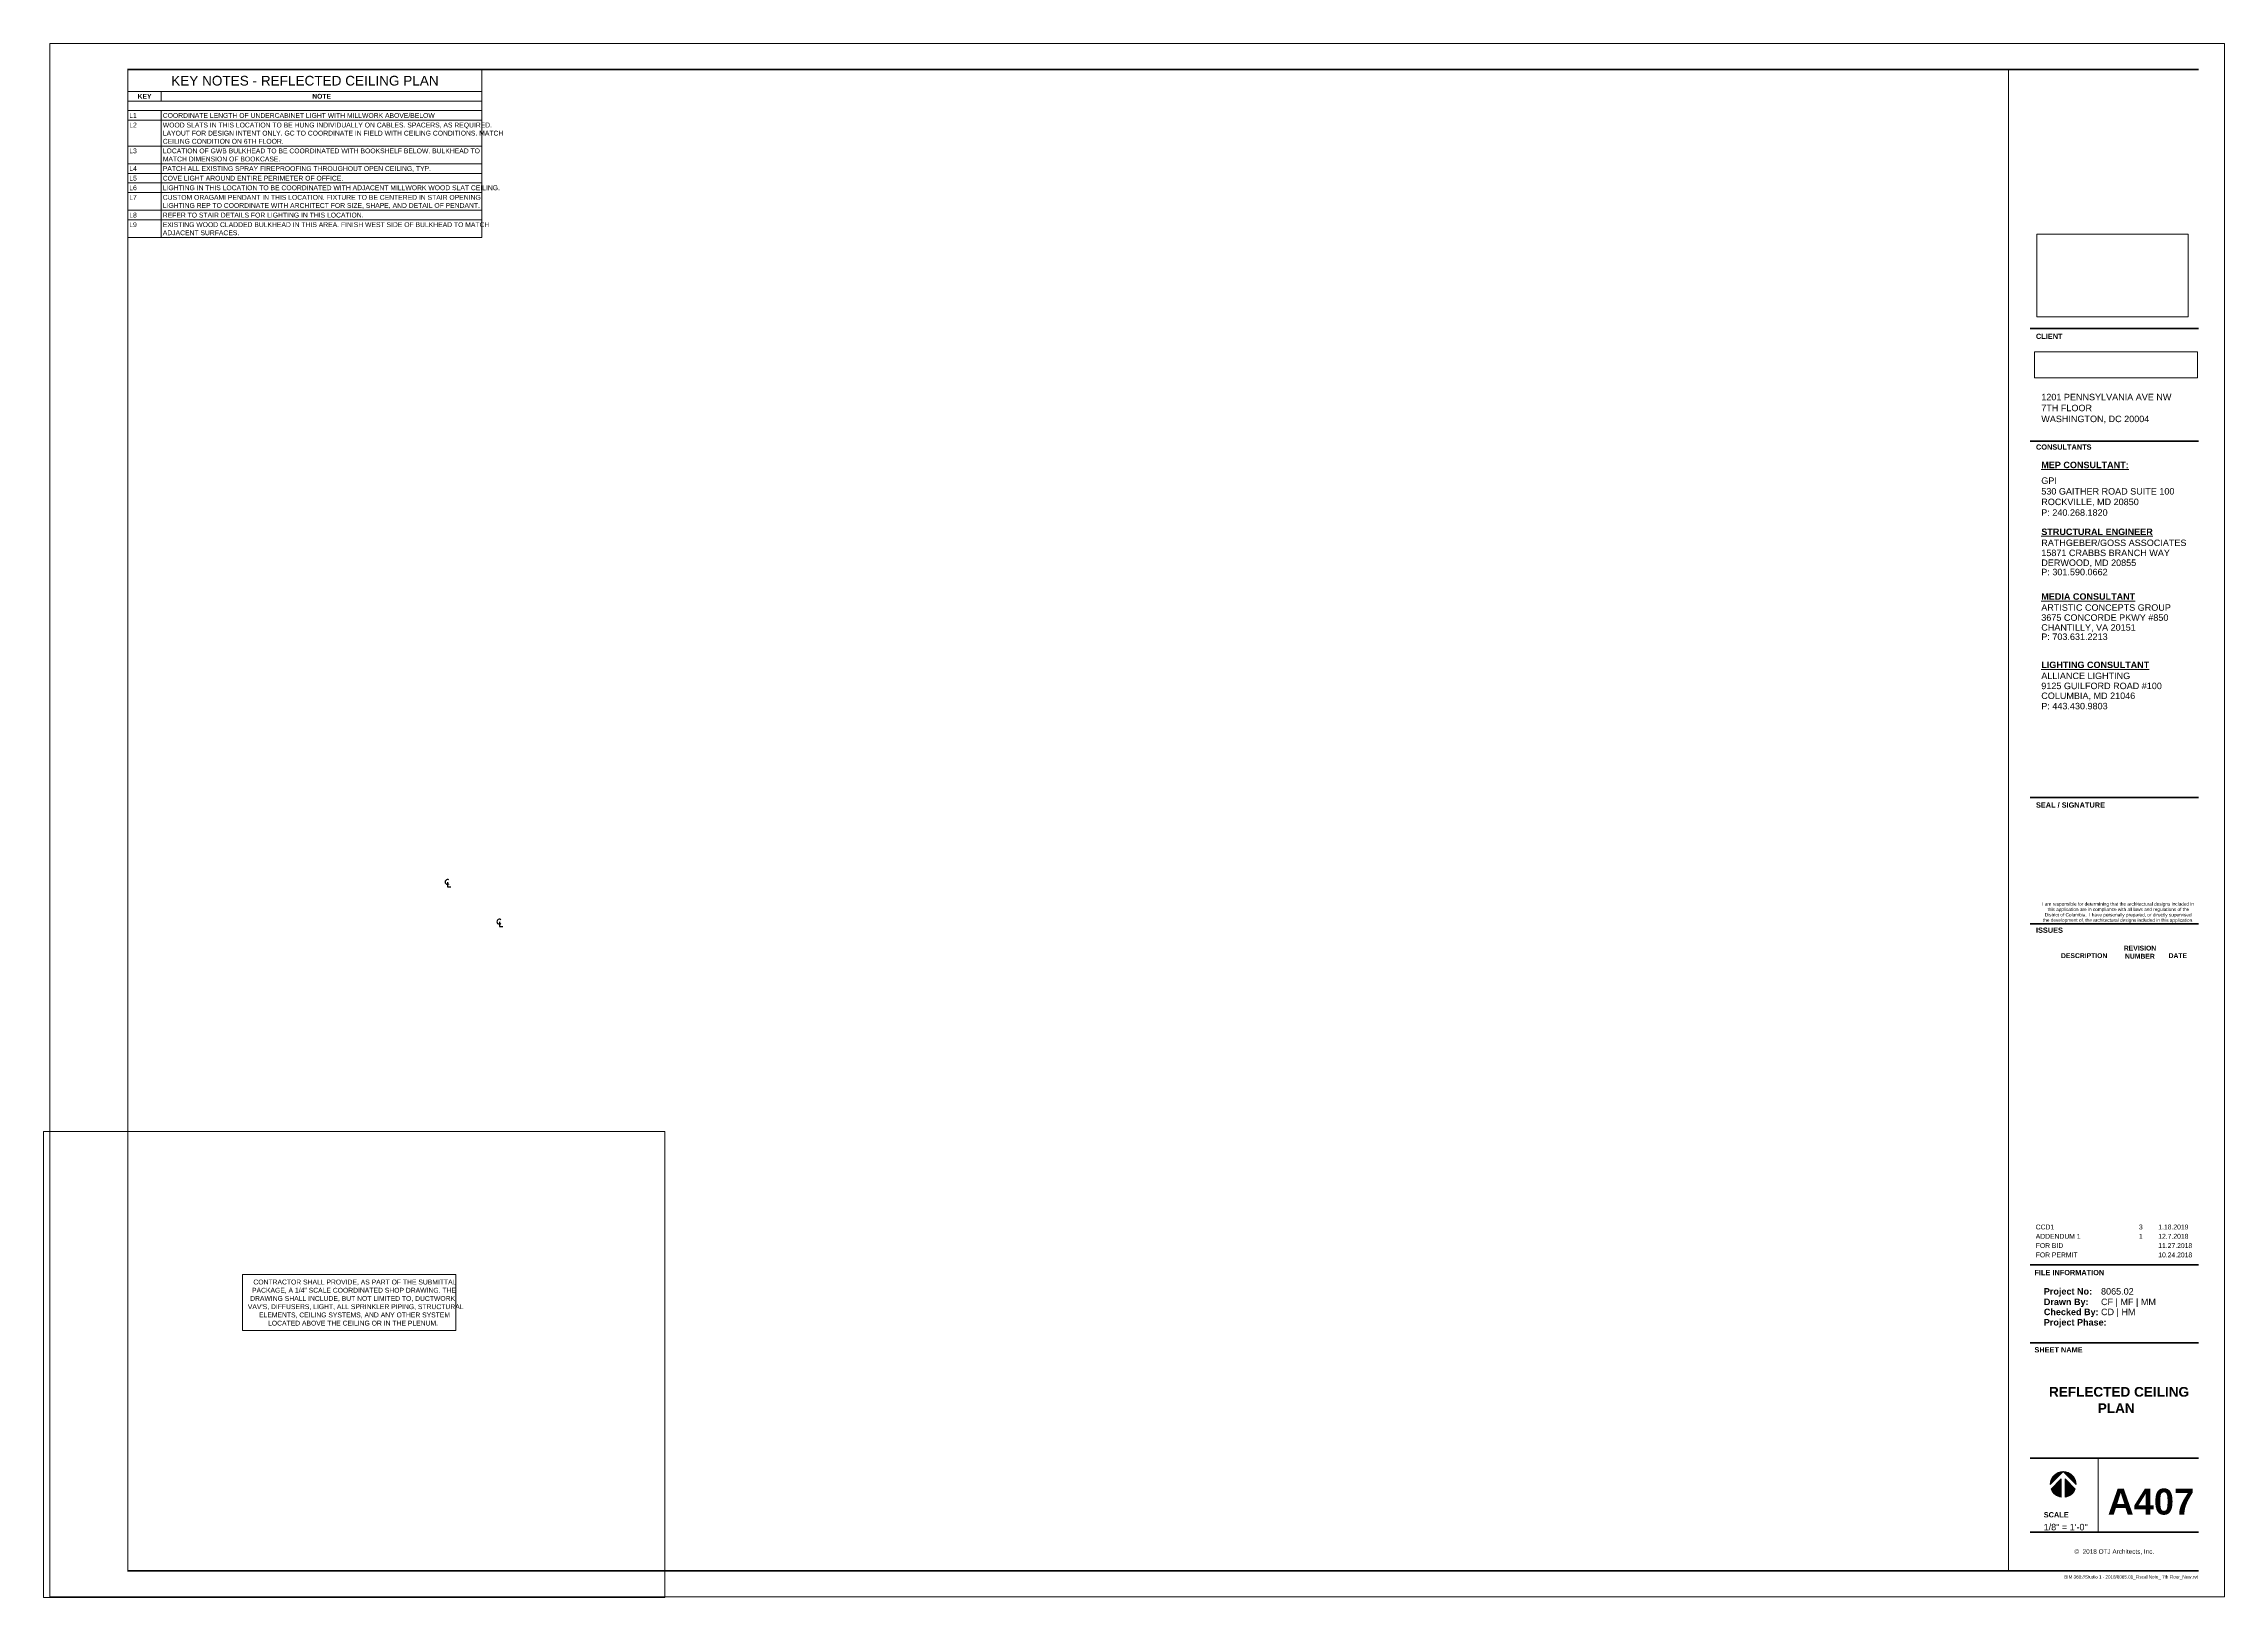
# Paper-space layout 'Layout1' of a CAD drawing. Header units: inches. Extents: x 0 to 42.1, y 0 to 30.
import ezdxf

# ---------------------------------------------------------------- set-up
doc = ezdxf.new("R2010")
doc.units = ezdxf.units.IN
doc.header["$MEASUREMENT"] = 0
for name, color, linetype, lineweight in [('A-ANNO-NOTE', 131, 'Continuous', 9), ('A-DETL-THIN', 151, 'Continuous', 9), ('G-ANNO-SCHD', 231, 'Continuous', 9), ('G-ANNO-TEXT', 231, 'Continuous', 9), ('G-ANNO-TTLB', 6, 'Continuous', 9), ('G-ANNO-TTLB-THIN', 151, 'Continuous', 9), ('G-ANNO-TTLB-WIDE', 214, 'Continuous', 50)]:
    doc.layers.add(name, color=color, linetype=linetype, lineweight=lineweight)
doc.styles.add('Arial_1', font='arial.ttf', dxfattribs={"height": 0.06478088543391539})
doc.styles.add('Arial_2', font='arial.ttf', dxfattribs={"height": 0.09374999999999999})
doc.styles.add('Arial_B', font='arialbd.ttf', dxfattribs={"height": 0.09374999999999999})
doc.styles.add('Swis721 Lt BT_3', font='swissl.ttf', dxfattribs={"height": 0.1875})
doc.styles.add('Swis721 Lt BT_4', font='swissl.ttf', dxfattribs={"height": 0.09374999999999999})
doc.styles.add('Swis721 Lt BT_5', font='swissl.ttf', dxfattribs={"height": 0.08808360477741585})
doc.styles.add('Swis721 Lt BT_6', font='swissl.ttf', dxfattribs={"height": 0.125})
doc.styles.add('Swis721 Lt BT_7', font='swissl.ttf', dxfattribs={"height": 0.06249999999999999})
doc.styles.add('Swis721 Lt BT_B_1', font='', dxfattribs={"height": 0.09374999999999999})
doc.styles.add('Swis721 Lt BT_B_2', font='', dxfattribs={"height": 0.1015625})
doc.styles.add('Swis721 Lt BT_B_3', font='', dxfattribs={"height": 0.125})
doc.styles.add('Swis721 Lt BT_B_4', font='', dxfattribs={"height": 0.5})
doc.styles.add('Swis721 Lt BT_B_5', font='', dxfattribs={"height": 0.1875})
doc.styles.get('Swis721 Lt BT_B_1').set_extended_font_data('Swis721 Lt BT', bold=True)
doc.styles.get('Swis721 Lt BT_B_2').set_extended_font_data('Swis721 Lt BT', bold=True)
doc.styles.get('Swis721 Lt BT_B_3').set_extended_font_data('Swis721 Lt BT', bold=True)
doc.styles.get('Swis721 Lt BT_B_4').set_extended_font_data('Swis721 Lt BT', bold=True)
doc.styles.get('Swis721 Lt BT_B_5').set_extended_font_data('Swis721 Lt BT', bold=True)
picture_1 = doc.add_image_def('image1.png', size_in_pixel=(7519, 1194))
picture_2 = doc.add_image_def('image2.jpg', size_in_pixel=(2551, 1396))

# ---------------------------------------------------------------- blocks, each defined once
blk = doc.blocks.new('Titleblock - 30 x 42 - DC _ VA-4818253-REFLECTED CEILING PLAN')
at = {"layer": 'G-ANNO-TTLB'}
h = blk.add_hatch(color=256, dxfattribs=at)
edge = h.paths.add_edge_path(flags=0)
edge.add_line((38.89845068507922, 2.429625473925965), (38.64985816932011, 2.18103295816679))
edge.add_arc((38.89845068507925, 2.181032958166827), 0.248592515759143, 90.00000000000892, 180.0000000000089, ccw=False)
h = blk.add_hatch(color=256, dxfattribs=at)
edge = h.paths.add_edge_path(flags=0)
edge.add_line((38.6657643651329, 2.093538298893996), (38.86189296217348, 2.289666895934644))
edge.add_line((38.86189296217348, 2.289666895934644), (38.86189296217355, 1.935143202814105))
edge.add_arc((38.8984506850793, 2.181032958166795), 0.2485925157591429, 200.6072536353058, 261.5434806647314, ccw=False)
h = blk.add_hatch(color=256, dxfattribs=at)
edge = h.paths.add_edge_path(flags=0)
edge.add_line((39.1470432008384, 2.181032958166819), (38.89845068507921, 2.42962547392597))
edge.add_arc((38.89845068507925, 2.181032958166826), 0.2485925157591439, -1.5916157281026244e-12, 90.0000000000104, ccw=False)
h = blk.add_hatch(color=256, dxfattribs=at)
edge = h.paths.add_edge_path(flags=0)
edge.add_line((38.935008407985, 2.289666895934709), (39.13113700502568, 2.093538298894085))
edge.add_arc((38.89845068507922, 2.181032958166854), 0.2485925157591987, 278.45651933527483, 339.3927463647054, ccw=False)
edge.add_line((38.935008407985, 1.935143202814116), (38.935008407985, 2.289666895934709))
at = {"layer": 'A-ANNO-NOTE'}
for p, q in [((38.64985816932013, 2.181032958166792), (38.89845068507923, 2.42962547392596)), ((38.89845068507922, 2.42962547392596), (38.64985816932013, 2.181032958166798)), ((38.64985816932011, 2.18103295816679), (38.89845068507922, 2.429625473925965)), ((38.66576436513291, 2.093538298894), (38.86189296217348, 2.289666895934645)), ((38.86189296217348, 2.289666895934645), (38.66576436513291, 2.093538298894)), ((38.86189296217348, 2.289666895934644), (38.6657643651329, 2.093538298893996)), ((38.86189296217348, 1.935143202814121), (38.86189296217348, 2.289666895934645)), ((38.86189296217348, 2.289666895934645), (38.86189296217348, 1.935143202814121)), ((38.86189296217355, 1.935143202814105), (38.86189296217348, 2.289666895934644)), ((38.89845068507922, 2.42962547392596), (39.1470432008384, 2.181032958166813)), ((39.1470432008384, 2.181032958166818), (38.89845068507923, 2.42962547392596)), ((38.89845068507921, 2.42962547392597), (39.1470432008384, 2.181032958166819)), ((38.935008407985, 1.935143202814113), (38.935008407985, 2.289666895934709)), ((38.935008407985, 2.289666895934709), (38.935008407985, 1.935143202814113)), ((39.13113700502569, 2.093538298894086), (38.935008407985, 2.289666895934709)), ((38.935008407985, 2.289666895934708), (39.13113700502569, 2.093538298894086)), ((38.935008407985, 2.289666895934709), (38.935008407985, 1.935143202814116)), ((39.13113700502568, 2.093538298894085), (38.935008407985, 2.289666895934709))]:
    blk.add_line(p, q, dxfattribs=at)
for centre, radius, start, end in [((38.89845068507925, 2.181032958166827), 0.2485925157591425, 90.00000000000826, 180.0000000000088), ((38.89845068507926, 2.181032958166826), 0.2485925157591337, 89.99999999530993, 180.0000000000065), ((38.89845068507925, 2.181032958166827), 0.2485925157591374, 90.0000000000078, 180.000000000009), ((38.89845068507925, 2.181032958166826), 0.2485925157591404, 359.9999999999974, 90.00000000001086), ((38.89845068507926, 2.181032958166826), 0.2485925157591359, 359.9999999999933, 89.99999999530999), ((38.89845068507925, 2.181032958166826), 0.2485925157591424, 359.9999999999979, 90.00000000000975), ((38.8984506850793, 2.18103295816679), 0.2485925157591338, 200.6072536353049, 261.5434806647307), ((38.8984506850793, 2.181032958166793), 0.2485925157591355, 200.6072536353152, 261.5434806647309), ((38.8984506850793, 2.181032958166795), 0.2485925157591429, 200.6072536353055, 261.5434806647311), ((38.89845068507921, 2.181032958166861), 0.2485925157591987, 278.4565193352745, 339.3927463647048), ((38.89845068507921, 2.181032958166864), 0.2485925157592067, 278.456519335276, 339.3927463647057), ((38.89845068507922, 2.181032958166854), 0.2485925157591987, 278.4565193352745, 339.392746364705)]:
    blk.add_arc(centre, radius, start, end, dxfattribs=at)
at = {"layer": 'G-ANNO-TTLB'}
for p, q in [((0.01250000000009788, 30.01249999999972), (0.01250000000009788, 0.01250000000000995)), ((42.0125, 30.01249999999972), (0.01249999999999929, 30.01249999999972)), ((42.0125, 0.01249999999999829), (42.0125, 30.01249999999972)), ((0.01250000000009788, 0.01250000000000995), (42.01250000000002, 0.01250000000000995))]:
    blk.add_line(p, q, dxfattribs=at)
at = {"layer": 'G-ANNO-TTLB-THIN'}
blk.add_line((39.57501179533869, 2.690203614458621), (39.57501179533869, 1.262499999999861), dxfattribs=at)
at = {"layer": 'G-ANNO-TTLB-WIDE'}
for p, q in [((41.5125, 29.51249999999973), (1.51250000000001, 29.51249999999973)), ((38.26249999999999, 24.50682749999972), (41.5125, 24.50682749999972)), ((38.26249999999999, 22.336423791762), (41.5125, 22.336423791762)), ((38.26249999999997, 15.45288249863236), (41.5125, 15.45288249863236)), ((38.26249999999997, 13.01249999999988), (41.5125, 13.01249999999988)), ((41.5125, 6.425584377275169), (38.26249999999996, 6.42558437727518)), ((41.5125, 4.916063195861009), (38.26249999999996, 4.916063195861019)), ((38.26249999999995, 2.690203614458621), (41.5125, 2.690203614458621)), ((38.26249999999995, 1.262499999999861), (41.5125, 1.262499999999861)), ((1.512499999999963, 0.512499999999882), (38.26249999999999, 0.512499999999882)), ((38.26249999999999, 0.5124999999998607), (41.5125, 0.5124999999998607))]:
    blk.add_line(p, q, dxfattribs=at)
at = {"layer": 'G-ANNO-TTLB', "attachment_point": 1}
for s, insert, char_height, width, style in [('CLIENT', (38.37337726309556, 24.40985936314437), 0.1015625, 0.5712812499999999, 'Swis721 Lt BT_B_2'), ('CONSULTANTS', (38.37428590828189, 22.27070565490664), 0.1015625, 1.199375, 'Swis721 Lt BT_B_2'), ('\\LMEP CONSULTANT:', (38.47597181717764, 21.93633468697776), 0.125, 1.94425, 'Swis721 Lt BT_B_3'), ('SEAL / SIGNATURE', (38.37325769334895, 15.35571294575538), 0.1015625, 1.4834375, 'Swis721 Lt BT_B_2'), ('I am responsible for determining that the architectural designs included in ', (38.49267597208243, 13.42624679971668), 0.06478088543391539, 3.519218749999999, 'Arial_1'), ('the development of, the architectural designs included in this application.', (38.50830097208244, 13.11374679971668), 0.06478088543391539, 3.4529375, 'Arial_1'), ('District of Columbia.  I have personally prepared, or directly supervised ', (38.5421551387491, 13.21791346638334), 0.06478088543391539, 3.405593749999999, 'Arial_1'), ('this application are in compliance with all laws and regulations of the ', (38.5968426387491, 13.32208013305001), 0.06478088543391539, 3.269874999999999, 'Arial_1'), ('ISSUES', (38.37329619640251, 12.9384653878535), 0.1015625, 0.5807499999999998, 'Swis721 Lt BT_B_2'), ('DESCRIPTION', (38.85672462992945, 12.44207500887792), 0.09374999999999999, 1.098375, 'Arial_B'), ('REVISION', (40.06996136032997, 12.58790827547405), 0.09374999999999999, 0.7638124999999998, 'Arial_B'), ('NUMBER', (40.09339886032997, 12.43165827547405), 0.09374999999999999, 0.7101562499999998, 'Arial_B'), ('DATE', (40.93484867892432, 12.44207500887792), 0.09374999999999999, 0.4355624999999999, 'Arial_B'), ('FILE INFORMATION', (38.3437895233209, 6.325186378713203), 0.1015625, 1.51815625, 'Swis721 Lt BT_B_2'), ('Project No:', (38.5251891811192, 5.973802740495374), 0.125, 1.05103125, 'Swis721 Lt BT_B_3'), ('Checked By:', (38.5251891811192, 5.576281716767459), 0.125, 1.20253125, 'Swis721 Lt BT_B_3'), ('Drawn By:', (38.5251891811192, 5.770471810793804), 0.125, 0.9658125, 'Swis721 Lt BT_B_3'), ('Project Phase:', (38.5251891811192, 5.376116664684087), 0.125, 1.3635, 'Swis721 Lt BT_B_3'), ('SHEET NAME', (38.3437895233209, 4.833094586423868), 0.1015625, 1.0415625, 'Swis721 Lt BT_B_2'), ('SCALE', (38.52341734761845, 1.646589867011539), 0.1015625, 0.5270937499999999, 'Swis721 Lt BT_B_2'), ('©  2018 OTJ Architects, Inc.', (39.11587570819173, 0.9295714964827829), 0.08808360477741585, 1.855875, 'Swis721 Lt BT_5')]:
    blk.add_mtext(s, dxfattribs=dict(at, insert=insert, char_height=char_height, width=width, style=style))
at = {"layer": 'G-ANNO-TTLB'}
image = blk.add_image(picture_2, insert=(38.39184132892819, 24.73384119618144), size_in_units=(2.9237363091914497, 1.5999748677503973), dxfattribs=at)
image.dxf.flags = 7
image = blk.add_image(picture_1, insert=(38.34158461899884, 23.55758265002308), size_in_units=(3.152871486484202, 0.5006687797396112), dxfattribs=at)
image.dxf.flags = 7
blk = doc.blocks.new('Centerline - Centerline-43150-REFLECTED CEILING PLAN')
at = {"layer": 'A-ANNO-NOTE', "lineweight": 30}
for p, q in [((1.801730623409013e-17, 0.02593435044504934), (1.801730623409013e-17, -0.06781564955495085)), ((1.801730623409013e-17, -0.06781564955495085), (0.06419616434308363, -0.06781564955495085))]:
    blk.add_line(p, q, dxfattribs=at)
blk.add_arc((-6.52494206127966e-17, 0.02730558181054455), 0.04687499999999996, 55.77551430578588, 308.0371703866019, dxfattribs=at)

psp = doc.layouts.get("Layout1")

# ---------------------------------------------------------------- linework, layer by layer
at = {"layer": 'A-DETL-THIN'}
for p, q in [((1.626666903633554, 29.50489334638927), (1.626666903633554, 29.0882266797226)), ((8.467536037537219, 29.50489334638927), (1.626666903633554, 29.50489334638927)), ((1.626750935569819, 29.51249999999973), (1.626750935569772, 0.5124999999998802)), ((8.467536037537219, 29.0882266797226), (8.467536037537219, 29.50489334638927)), ((37.95, 29.51249999999973), (37.94999999999995, 0.5124999999998802)), ((1.626666903633554, 29.0882266797226), (1.626666903633554, 26.266196787519)), ((1.626666903633554, 29.0882266797226), (8.467536037537219, 29.0882266797226)), ((2.273619160043028, 29.0882266797226), (2.273619160043028, 28.90306074895988)), ((8.467536037537219, 29.0882266797226), (8.467536037537219, 26.266196787519)), ((2.273619160043028, 28.90306074895988), (1.626666903633554, 28.90306074895988)), ((2.273619160043028, 28.71789481819716), (1.626666903633554, 28.71789481819716)), ((8.467536037537219, 28.90306074895988), (2.273619160043028, 28.90306074895988)), ((8.467536037537219, 28.71789481819716), (2.273619160043028, 28.71789481819716)), ((2.273619160043028, 28.71789481819716), (2.273619160043028, 28.53272888743443)), ((2.273619160043028, 28.53272888743443), (1.626666903633554, 28.53272888743443)), ((8.467536037537219, 28.53272888743443), (2.273619160043028, 28.53272888743443)), ((2.273619160043028, 28.53272888743443), (2.273619160043028, 28.03348109514625)), ((2.273619160043028, 28.03348109514625), (1.626666903633554, 28.03348109514625)), ((8.467536037537219, 28.03348109514625), (2.273619160043028, 28.03348109514625)), ((2.273619160043028, 28.03348109514625), (2.273619160043028, 27.6912742336208)), ((2.273619160043028, 27.6912742336208), (1.626666903633554, 27.6912742336208)), ((2.273619160043028, 27.50610830285807), (1.626666903633554, 27.50610830285807)), ((8.467536037537219, 27.6912742336208), (2.273619160043028, 27.6912742336208)), ((2.273619160043028, 27.6912742336208), (2.273619160043028, 27.50610830285807)), ((8.467536037537219, 27.50610830285807), (2.273619160043028, 27.50610830285807)), ((2.273619160043028, 27.50610830285807), (2.273619160043028, 27.32094237209535)), ((2.273619160043028, 27.32094237209535), (1.626666903633554, 27.32094237209535)), ((2.273619160043028, 27.13577644133263), (1.626666903633554, 27.13577644133263)), ((8.467536037537219, 27.32094237209535), (2.273619160043028, 27.32094237209535)), ((2.273619160043028, 27.32094237209535), (2.273619160043028, 27.13577644133263)), ((8.467536037537219, 27.13577644133263), (2.273619160043028, 27.13577644133263)), ((2.273619160043028, 27.13577644133263), (2.273619160043028, 26.79356957980717)), ((2.273619160043028, 26.79356957980717), (1.626666903633554, 26.79356957980717)), ((2.273619160043028, 26.60840364904445), (1.626666903633554, 26.60840364904445)), ((8.467536037537219, 26.79356957980717), (2.273619160043028, 26.79356957980717)), ((2.273619160043028, 26.79356957980717), (2.273619160043028, 26.60840364904445)), ((8.467536037537219, 26.60840364904445), (2.273619160043028, 26.60840364904445)), ((2.273619160043028, 26.60840364904445), (2.273619160043028, 26.266196787519)), ((8.467536037537219, 26.266196787519), (1.626666903633554, 26.266196787519))]:
    psp.add_line(p, q, dxfattribs=at)
at = {"layer": 'G-ANNO-TEXT', "color": 7, "flags": 128}
psp.add_lwpolyline([(3.840609362625293, 6.234689029971355), (7.964293198891919, 6.234689029971355), (7.964293198891919, 5.156539423672142), (3.840609362625293, 5.156539423672142)], close=True, dxfattribs=at)

# ---------------------------------------------------------------- block references
at = {"layer": 'A-ANNO-NOTE'}
for p in [(7.802476756866999, 13.79150820786865), (8.803648970040864, 13.02437625231985)]:
    psp.add_blockref('Centerline - Centerline-43150-REFLECTED CEILING PLAN', p, dxfattribs=at)
at = {"layer": 'G-ANNO-TTLB'}
psp.add_blockref('Titleblock - 30 x 42 - DC _ VA-4818253-REFLECTED CEILING PLAN', (0.1099763447800583, 0), dxfattribs=at)

# ---------------------------------------------------------------- texts
at = {"layer": 'G-ANNO-SCHD'}
for s, insert, char_height, width, attachment_point, line_spacing_factor, style in [('KEY NOTES - REFLECTED CEILING PLAN', (5.047101470585387, 29.3898354545983), 0.1875, 5.745754328112118, 2, 1.005061956881442, 'Swis721 Lt BT_3'), ('L1', (1.654791903633554, 28.67194957358697), 0.09374999999999999, 0.1650123660346249, 1, 1.005061956881442, 'Swis721 Lt BT_4'), ('KEY', (1.950143031838291, 29.04228143511242), 0.09374999999999999, 0.2861005770816158, 2, 1.005061956881442, 'Swis721 Lt BT_B_1'), ('COORDINATE LENGTH OF UNDERCABINET LIGHT WITH MILLWORK ABOVE/BELOW', (2.301744160043028, 28.67194957358697), 0.09374999999999999, 5.87871393239901, 1, 1.005061956881442, 'Swis721 Lt BT_4'), ('NOTE', (5.370577598790123, 29.04228143511242), 0.09374999999999999, 0.4119373454245671, 2, 1.005061956881442, 'Swis721 Lt BT_B_1'), ('L2', (1.654791903633554, 28.48678364282425), 0.09374999999999999, 0.1650123660346249, 1, 1.005061956881442, 'Swis721 Lt BT_4'), ('WOOD SLATS IN THIS LOCATION TO BE HUNG INDIVIDUALLY ON CABLES. SPACERS, AS REQUIRED.\\PLAYOUT FOR DESIGN INTENT ONLY. GC TO COORDINATE IN FIELD WITH CEILING CONDITIONS. MATCH\\PCEILING CONDITION ON 6TH FLOOR.', (2.301744160043028, 28.48678364282425), 0.09374999999999999, 7.362638087386644, 1, 1.005061956881442, 'Swis721 Lt BT_4'), ('L3', (1.654791903633554, 27.98753585053607), 0.09374999999999999, 0.1650123660346249, 1, 1.005061956881442, 'Swis721 Lt BT_4'), ('LOCATION OF GWB BULKHEAD TO BE COORDINATED WITH BOOKSHELF BELOW. BULKHEAD TO\\PMATCH DIMENSION OF BOOKCASE.', (2.301744160043028, 27.98753585053607), 0.09374999999999999, 6.903215169002472, 1, 1.005061956881442, 'Swis721 Lt BT_4'), ('L4', (1.654791903633554, 27.64532898901062), 0.09374999999999999, 0.1650123660346249, 1, 1.005061956881442, 'Swis721 Lt BT_4'), ('L5', (1.654791903633554, 27.46016305824789), 0.09374999999999999, 0.1650123660346249, 1, 1.005061956881442, 'Swis721 Lt BT_4'), ('COVE LIGHT AROUND ENTIRE PERIMETER OF OFFICE.', (2.301744160043028, 27.46016305824789), 0.09374999999999999, 3.872448474855729, 1, 1.005061956881442, 'Swis721 Lt BT_4'), ('PATCH ALL EXISTING SPRAY FIREPROOFING THROUGHOUT OPEN CEILING, TYP.', (2.301744160043028, 27.64532898901062), 0.09374999999999999, 5.752877164056058, 1, 1.005061956881442, 'Swis721 Lt BT_4'), ('L6', (1.654791903633554, 27.27499712748517), 0.09374999999999999, 0.1650123660346249, 1, 1.005061956881442, 'Swis721 Lt BT_4'), ('L7', (1.654791903633554, 27.08983119672245), 0.09374999999999999, 0.1650123660346249, 1, 1.005061956881442, 'Swis721 Lt BT_4'), ('CUSTOM ORAGAMI PENDANT IN THIS LOCATION. FIXTURE TO BE CENTERED IN STAIR OPENING.\\PLIGHTING REP TO COORDINATE WITH ARCHITECT FOR SIZE, SHAPE, AND DETAIL OF PENDANT.', (2.301744160043028, 27.08983119672245), 0.09374999999999999, 6.886595218466611, 1, 1.005061956881442, 'Swis721 Lt BT_4'), ('LIGHTING IN THIS LOCATION TO BE COORDINATED WITH ADJACENT MILLWORK WOOD SLAT CEILING.', (2.301744160043028, 27.27499712748517), 0.09374999999999999, 7.290222588623247, 1, 1.005061956881442, 'Swis721 Lt BT_4'), ('L8', (1.654791903633554, 26.74762433519699), 0.09374999999999999, 0.1650123660346249, 1, 1.005061956881442, 'Swis721 Lt BT_4'), ('L9', (1.654791903633554, 26.56245840443427), 0.09374999999999999, 0.1650123660346249, 1, 1.005061956881442, 'Swis721 Lt BT_4'), ('EXISTING WOOD CLADDED BULKHEAD IN THIS AREA. FINISH WEST SIDE OF BULKHEAD TO MATCH\\PADJACENT SURFACES.', (2.301744160043028, 26.56245840443427), 0.09374999999999999, 7.058730420445176, 1, 1.005061956881442, 'Swis721 Lt BT_4'), ('REFER TO STAIR DETAILS FOR LIGHTING IN THIS LOCATION.', (2.301744160043028, 26.74762433519699), 0.09374999999999999, 4.296257213520198, 1, 1.005061956881442, 'Swis721 Lt BT_4'), ('CCD1', (38.47872634478005, 7.201482444502949), 0.09374999999999999, 0.42467718794835, 1, 0.9417779076525877, 'Arial_2'), ('3', (40.50818728512613, 7.201482444502949), 0.09374999999999999, 0.08723098995695838, 2, 0.9417779076525877, 'Arial_2'), ('1.18.2019', (40.8455851812801, 7.201482444502949), 0.09374999999999999, 0.6978479196556671, 1, 0.9417779076525877, 'Arial_2'), ('ADDENDUM 1', (38.47872634478005, 7.02179006249011), 0.09374999999999999, 1.031850789096126, 1, 0.9417779076525877, 'Arial_2'), ('FOR BID', (38.47872634478005, 6.842097680477272), 0.09374999999999999, 0.6335724533715924, 1, 0.9417779076525877, 'Arial_2'), ('1', (40.50818728512613, 7.02179006249011), 0.09374999999999999, 0.08723098995695838, 2, 0.9417779076525877, 'Arial_2'), ('12.7.2018', (40.8455851812801, 7.02179006249011), 0.09374999999999999, 0.6978479196556671, 1, 0.9417779076525877, 'Arial_2'), ('11.27.2018', (40.8455851812801, 6.842097680477272), 0.09374999999999999, 0.7850789096126253, 1, 0.9417779076525877, 'Arial_2'), ('FOR PERMIT', (38.47872634478005, 6.662405298464433), 0.09374999999999999, 0.9629842180774747, 1, 0.9417779076525877, 'Arial_2'), ('10.24.2018', (40.8455851812801, 6.662405298464433), 0.09374999999999999, 0.7850789096126253, 1, 0.9417779076525877, 'Arial_2')]:
    psp.add_mtext(s, dxfattribs=dict(at, insert=insert, char_height=char_height, width=width, attachment_point=attachment_point, line_spacing_factor=line_spacing_factor, style=style))
at = {"layer": 'G-ANNO-TEXT', "color": 7, "char_height": 0.09374999999999999, "attachment_point": 1, "style": 'Swis721 Lt BT_4'}
for s, insert, width in [('PACKAGE, A 1/4" SCALE COORDINATED SHOP DRAWING. THE ', (4.025505195958626, 5.979480696638023), 4.59234375), ('CONTRACTOR SHALL PROVIDE, AS PART OF THE SUBMITTAL ', (4.051546862625292, 6.138334863304689), 4.532374999999999), ("VAV'S, DIFFUSERS, LIGHT, ALL SPRINKLER PIPING, STRUCTURAL ", (3.944776029291959, 5.661772363304689), 4.78803125), ('DRAWING SHALL INCLUDE, BUT NOT LIMITED TO, DUCTWORK, ', (3.989046862625292, 5.820626529971356), 4.68071875), ('ELEMENTS, CEILING SYSTEMS, AND ANY OTHER SYSTEM ', (4.160921862625292, 5.502918196638023), 4.264093749999999), ('LOCATED ABOVE THE CEILING OR IN THE PLENUM.', (4.335401029291958, 5.344064029971356), 3.79696875)]:
    psp.add_mtext(s, dxfattribs=dict(at, insert=insert, width=width))
at = {"layer": 'G-ANNO-TTLB', "attachment_point": 1}
for s, insert, char_height, width, style in [('1201 PENNSYLVANIA AVE NW', (38.5859481619577, 23.24791902653276), 0.125, 2.824843749999999, 'Swis721 Lt BT_6'), ('WASHINGTON, DC 20004', (38.5859481619577, 22.82604402653276), 0.125, 2.4050625, 'Swis721 Lt BT_6'), ('7TH FLOOR', (38.5859481619577, 23.03698152653276), 0.125, 1.12046875, 'Swis721 Lt BT_6'), ('GPI', (38.5859481619577, 21.63333163477108), 0.125, 0.3345625, 'Swis721 Lt BT_6'), ('530 GAITHER ROAD SUITE 100', (38.5859481619577, 21.42704438027338), 0.125, 2.919531249999999, 'Swis721 Lt BT_6'), ('ROCKVILLE, MD 20850', (38.5859481619577, 21.22315484331277), 0.125, 2.16203125, 'Swis721 Lt BT_6'), ('\\LSTRUCTURAL ENGINEER', (38.5859481619577, 20.64519044858159), 0.125, 2.45871875, 'Swis721 Lt BT_B_3'), ('P: 240.268.1820', (38.5859481619577, 21.01676293973541), 0.125, 1.49290625, 'Swis721 Lt BT_6'), ('15871 CRABBS BRANCH WAY', (38.5859481619577, 20.23814158672023), 0.125, 2.83115625, 'Swis721 Lt BT_6'), ('RATHGEBER/GOSS ASSOCIATES', (38.5859481619577, 20.4325799181698), 0.125, 3.162562499999999, 'Swis721 Lt BT_6'), ('DERWOOD, MD 20855', (38.58594816195768, 20.04794630846598), 0.125, 2.127312499999999, 'Swis721 Lt BT_6'), ('P: 301.590.0662', (38.58594816195768, 19.86845567875819), 0.125, 1.49290625, 'Swis721 Lt BT_6'), ('\\LMEDIA CONSULTANT', (38.5859481619577, 19.39519044858159), 0.125, 2.0894375, 'Swis721 Lt BT_B_3'), ('ARTISTIC CONCEPTS GROUP', (38.5859481619577, 19.1825799181698), 0.125, 2.818531249999999, 'Swis721 Lt BT_6'), ('3675 CONCORDE PKWY #850', (38.5859481619577, 18.98814158672023), 0.125, 2.875343749999999, 'Swis721 Lt BT_6'), ('CHANTILLY, VA 20151', (38.58594816195768, 18.79794630846598), 0.125, 2.067343749999999, 'Swis721 Lt BT_6'), ('P: 703.631.2213', (38.58594816195768, 18.61845567875818), 0.125, 1.49290625, 'Swis721 Lt BT_6'), ('\\LLIGHTING CONSULTANT', (38.5859481619577, 18.07547781015689), 0.125, 2.4050625, 'Swis721 Lt BT_B_3'), ('ALLIANCE LIGHTING', (38.5859481619577, 17.86286727974509), 0.125, 1.9505625, 'Swis721 Lt BT_6'), ('9125 GUILFORD ROAD #100', (38.5859481619577, 17.66842894829552), 0.125, 2.73646875, 'Swis721 Lt BT_6'), ('COLUMBIA, MD 21046', (38.58594816195768, 17.47823367004128), 0.125, 2.11784375, 'Swis721 Lt BT_6'), ('P: 443.430.9803', (38.5859481619577, 17.27853576308837), 0.125, 1.49290625, 'Swis721 Lt BT_6'), ('8065.02', (39.73996935721906, 5.973802740495374), 0.125, 0.7385624999999999, 'Swis721 Lt BT_6'), ('CF | MF | MM', (39.73996935721906, 5.770471810793804), 0.125, 1.350875, 'Swis721 Lt BT_6'), ('CD | HM', (39.73996935721906, 5.576281716767459), 0.125, 0.8395624999999999, 'Swis721 Lt BT_6'), ('REFLECTED CEILING', (38.73389309089953, 4.064086508837503), 0.1875, 3.077343749999999, 'Swis721 Lt BT_B_5'), ('PLAN', (39.67660142423286, 3.748982342170836), 0.1875, 0.79221875, 'Swis721 Lt BT_B_5'), ('A407', (39.86839834576735, 2.099413532018094), 0.5, 1.87796875, 'Swis721 Lt BT_B_4'), (' 1/8" = 1\'-0"', (38.58246615131164, 1.420536099880264), 0.125, 1.07628125, 'Swis721 Lt BT_6')]:
    psp.add_mtext(s, dxfattribs=dict(at, insert=insert, char_height=char_height, width=width, style=style))

# ---------------------------------------------------------------- viewports
at = {"layer": '0'}
psp.add_viewport(center=(6, 4.5), size=(12, 9), view_center_point=(6, 4.5), view_height=12, dxfattribs=at)

# ---------------------------------------------------------------- next in the draw order: texts
at = {"layer": 'G-ANNO-TTLB', "insert": (41.60737110572245, 0.4267796682421309), "char_height": 0.06249999999999999, "width": 2.959305265472133, "attachment_point": 3, "line_spacing_factor": 1.005061956881442, "style": 'Swis721 Lt BT_7', "bg_fill": 3, "box_fill_scale": 1.25, "bg_fill_color": 256, "bg_fill_true_color": 13158600, "bg_fill_transparency": 0}
psp.add_mtext('BIM 360://Studio 1 - 2018/8065.01_Fiscal Note_ 7th Floor_New.rvt', dxfattribs=at)

doc.saveas('drawing.dxf')
